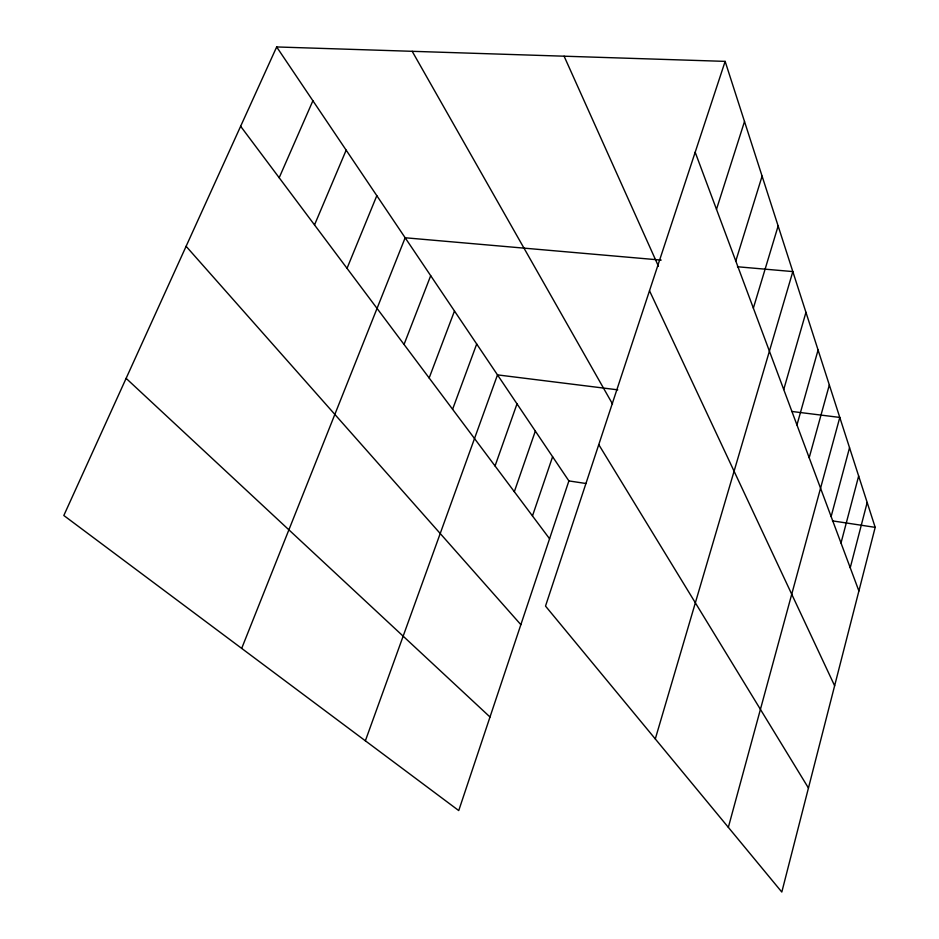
<?xml version="1.0" encoding="UTF-8"?>
<svg xmlns="http://www.w3.org/2000/svg" width="939" height="939" viewBox="0 0 939 939"><rect width="100%" height="100%" fill="white"/><g stroke="black" fill="none" stroke-linecap="round" stroke-linejoin="round"><path stroke-width="1.41" d="M725.143 61.375L875.183 527.354L781.811 892.05L545.512 606.089L725.143 61.375L276.665 46.95L63.817 515.499L458.737 810.568L568.893 480.921L276.665 46.95M850.241 567.766L867.178 502.494M841.004 543.024L858.657 476.003M831.132 516.556L849.537 447.715M728.347 827.341L839.795 417.432L791.835 411.47M809.183 457.751L829.337 384.955M796.953 424.956L818.08 350.012M783.736 389.532L805.955 312.335M655.293 738.934L792.833 271.582L737.444 266.758M753.36 308.121L778.138 225.959M735.789 261.042L762.092 176.145M716.492 209.315L744.51 121.518M532.472 515.934L552.602 456.73M514.326 491.707L535.336 431.083M495.053 465.967L517.002 403.864M365.365 740.812L497.494 374.884L617.768 389.838M452.598 409.287L476.695 344.003M429.158 377.994L454.488 311.009M404.04 344.449L430.696 275.69M241.687 648.391L405.167 237.767L661.197 260.103M347.031 268.331L376.821 195.676M314.518 224.926L346.162 150.158M279.188 177.741L312.898 100.755M568.893 480.921L586.042 483.515M832.459 520.875L875.183 527.354M126.119 378.347L490.005 716.997M186.11 246.3L520.863 624.67M240.63 126.272L549.561 538.751M598.765 444.628L808.444 788.021M412.186 51.305L612.521 403.993M649.506 290.75L834.63 685.763M564.104 56.199L658.439 266.23M695.189 152.224L858.903 590.983"/></g></svg>
